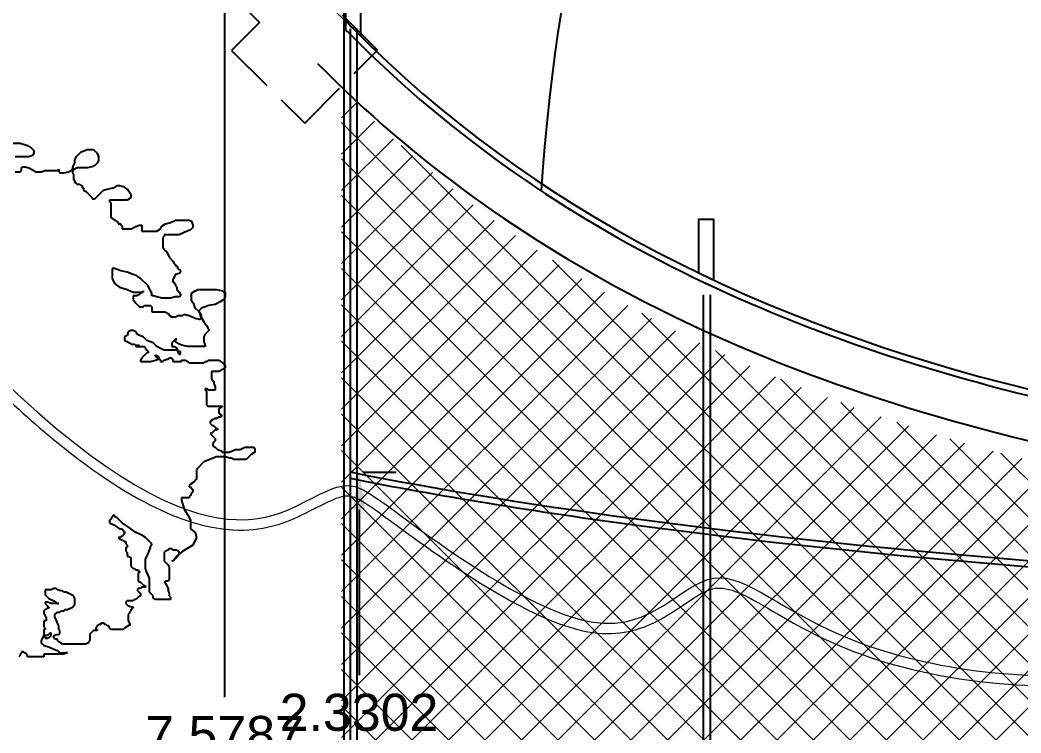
# Model space of a CAD drawing. Header units: metres. Extents: x 10 to 239, y 2 to 253.
# Drawn here: x 34.363 to 39.213, y 35.285 to 38.743 of the extents above; entities that cross this region are included whole.
import ezdxf

# ---------------------------------------------------------------- set-up
doc = ezdxf.new("R2010")
doc.units = ezdxf.units.M
doc.header["$MEASUREMENT"] = 0
doc.linetypes.add('ACAD_ISO02W100', pattern=[15, 12, -3])
doc.layers.get('Defpoints').update_dxf_attribs({"color": 9})
for name, color, linetype in [('-cotas', 252, 'Continuous'), ('1', 7, 'Continuous'), ('1CERCA', 252, 'Continuous'), ('1gris', 254, 'Continuous'), ('1gris oscuro', 253, 'Continuous'), ('1lianas', 9, 'Continuous'), ('cot200', 9, 'Continuous')]:
    doc.layers.add(name, color=color, linetype=linetype)
doc.layers.add('1potes y tierra', color=7, linetype='Continuous', true_color=0xd2c7a3)
doc.layers.add('bloques ARBOLES', color=7, linetype='Continuous', true_color=0xb8d897)
doc.layers.add('barrera', color=7, linetype='Continuous', lineweight=0, true_color=0x9dbb63)
doc.styles.get("Standard").update_dxf_attribs({"font": 'arial.ttf'})
doc.dimstyles.get("Standard").update_dxf_attribs({"dimtxt": 0.18, "dimasz": 0.18, "dimexe": 0.18, "dimexo": 0.0625, "dimgap": 0.09, "dimtad": 0, "dimtih": 1, "dimtoh": 1, "dimdec": 4, "dimzin": 0, "dimdsep": 46, "dimtxsty": 'Standard', "dimcen": 0.09, "dimadec": 0, "dimazin": 0, "dimtfac": 1, "dimtdec": 4, "dimtofl": 0, "dimtmove": 0, "dimatfit": 3, "dimfxl": 1, "dimtolj": 1, "dimtzin": 0, "dimarcsym": 0})

# ---------------------------------------------------------------- blocks, each defined once
blk = doc.blocks.new('*D81')
at = {"layer": '-cotas', "color": 0, "lineweight": -2, "transparency": 16777216}
for p, q in [((35.934, 42.8579), (35.9273, 20.3829)), ((88.7846, 42.8423), (88.778, 20.3672)), ((36.1074, 20.5628), (61.0308, 20.5555)), ((88.598, 20.5473), (63.6746, 20.5547))]:
    blk.add_line(p, q, dxfattribs=at)
at = {"layer": '-cotas', "color": 0, "transparency": 16777216}
for points in [[(36.1074, 20.5928), (36.1074, 20.5328), (35.9274, 20.5629)], [(88.598, 20.5773), (88.598, 20.5173), (88.778, 20.5472)]]:
    blk.add_solid(points, dxfattribs=at)
at = {"layer": 'Defpoints', "color": 0, "transparency": 16777216}
for p in [(35.934, 42.9204), (88.7846, 42.9048), (88.778, 20.5472)]:
    blk.add_point(p, dxfattribs=at)
at = {"layer": '-cotas', "color": 0, "transparency": 16777216, "insert": (62.3527, 20.5551), "char_height": 0.5, "attachment_point": 5}
blk.add_mtext('\\A1;52.8506', dxfattribs=at)
blk = doc.blocks.new('A$C0BFF049C')
for p, q in [((0.577, 0.9093), (0.596, 0.9093)), ((0.596, 0.9093), (0.6086, 0.9051)), ((0.6086, 0.9051), (0.6149, 0.9009)), ((0.6149, 0.9009), (0.6191, 0.8967)), ((0.6107, 0.8861), (0.5875, 0.8861)), ((0.617, 0.8882), (0.6107, 0.8861)), ((0.6191, 0.8925), (0.617, 0.8882)), ((0.6191, 0.8967), (0.6191, 0.8925)), ((0.6886, 0.8798), (0.6907, 0.8861)), ((0.6907, 0.8861), (0.6949, 0.8903)), ((0.6949, 0.8903), (0.6992, 0.8946)), ((0.6992, 0.8946), (0.7055, 0.8967)), ((0.7055, 0.8967), (0.7097, 0.8988)), ((0.7097, 0.8988), (0.7202, 0.8988)), ((0.7202, 0.8988), (0.7265, 0.8925)), ((0.7265, 0.8925), (0.7286, 0.8861)), ((0.7286, 0.8861), (0.7286, 0.8798)), ((0.5981, 0.8672), (0.6002, 0.8693)), ((0.5981, 0.863), (0.5981, 0.8672)), ((0.6002, 0.8693), (0.6044, 0.8693)), ((0.6044, 0.8693), (0.6107, 0.8672)), ((0.6107, 0.8672), (0.6191, 0.863)), ((0.6844, 0.8651), (0.6865, 0.8714)), ((0.6865, 0.8714), (0.6886, 0.8756)), ((0.6886, 0.8756), (0.6886, 0.8798)), ((0.6928, 0.8672), (0.6886, 0.8651)), ((0.7097, 0.8672), (0.6928, 0.8672)), ((0.7181, 0.8693), (0.7097, 0.8672)), ((0.7223, 0.8714), (0.7181, 0.8693)), ((0.7265, 0.8756), (0.7223, 0.8714)), ((0.7286, 0.8798), (0.7265, 0.8756)), ((0.5875, 0.8609), (0.596, 0.8609)), ((0.596, 0.8609), (0.5981, 0.863)), ((0.6191, 0.863), (0.6212, 0.8609)), ((0.6212, 0.8609), (0.6318, 0.8609)), ((0.6318, 0.8609), (0.6381, 0.863)), ((0.6381, 0.863), (0.6591, 0.863)), ((0.6591, 0.863), (0.6613, 0.8651)), ((0.6613, 0.8651), (0.6613, 0.8609)), ((0.6613, 0.8609), (0.6634, 0.8588)), ((0.6634, 0.8588), (0.6697, 0.8588)), ((0.6697, 0.8588), (0.6781, 0.8609)), ((0.6781, 0.8609), (0.6823, 0.863)), ((0.6823, 0.863), (0.6844, 0.8651)), ((0.6865, 0.863), (0.6844, 0.8609)), ((0.6844, 0.8609), (0.6844, 0.8588)), ((0.6844, 0.8588), (0.6865, 0.8567)), ((0.6865, 0.8651), (0.6865, 0.863)), ((0.6886, 0.8651), (0.6865, 0.8651)), ((0.6865, 0.8567), (0.6865, 0.8482)), ((0.6865, 0.8482), (0.6886, 0.844)), ((0.6886, 0.844), (0.6886, 0.8419)), ((0.6886, 0.8419), (0.6907, 0.8419)), ((0.6907, 0.8419), (0.6928, 0.8398)), ((0.6928, 0.8398), (0.6971, 0.8398)), ((0.6971, 0.8398), (0.6992, 0.8377)), ((0.6992, 0.8377), (0.7013, 0.8377)), ((0.7013, 0.8377), (0.7013, 0.8335)), ((0.7013, 0.8335), (0.7034, 0.8335)), ((0.7034, 0.8335), (0.7034, 0.8293)), ((0.7434, 0.8314), (0.7539, 0.8335)), ((0.7539, 0.8335), (0.7581, 0.8356)), ((0.7581, 0.8356), (0.7602, 0.8377)), ((0.7602, 0.8377), (0.7644, 0.8377)), ((0.7644, 0.8377), (0.7708, 0.8356)), ((0.7708, 0.8356), (0.7792, 0.8293)), ((0.7034, 0.8293), (0.7076, 0.8272)), ((0.7076, 0.8272), (0.7181, 0.8167)), ((0.7181, 0.8167), (0.7181, 0.8146)), ((0.7223, 0.8146), (0.7371, 0.8293)), ((0.7371, 0.8293), (0.7434, 0.8314)), ((0.7834, 0.8167), (0.7771, 0.8125)), ((0.7792, 0.8293), (0.7834, 0.823)), ((0.7834, 0.823), (0.7834, 0.8167)), ((0.7181, 0.8146), (0.7223, 0.8146)), ((0.7476, 0.8125), (0.7476, 0.8104)), ((0.7771, 0.8125), (0.7476, 0.8125)), ((0.7476, 0.8104), (0.7497, 0.8083)), ((0.7497, 0.8083), (0.7497, 0.783)), ((0.7497, 0.783), (0.7623, 0.7746)), ((0.7623, 0.7746), (0.7623, 0.7725)), ((0.7623, 0.7725), (0.7665, 0.7725)), ((0.7665, 0.7725), (0.7665, 0.7704)), ((0.7665, 0.7704), (0.7687, 0.7683)), ((0.7687, 0.7683), (0.7687, 0.7641)), ((0.7687, 0.7641), (0.7855, 0.7641)), ((0.7855, 0.7641), (0.7876, 0.7662)), ((0.7876, 0.7662), (0.7897, 0.7662)), ((0.7897, 0.7662), (0.7918, 0.7683)), ((0.7918, 0.7683), (0.7939, 0.7683)), ((0.7939, 0.7683), (0.7981, 0.7704)), ((0.7981, 0.7704), (0.8023, 0.7704)), ((0.8023, 0.7704), (0.8023, 0.7598)), ((0.8276, 0.7598), (0.8339, 0.7641)), ((0.8339, 0.7641), (0.836, 0.7683)), ((0.836, 0.7683), (0.8424, 0.7725)), ((0.8424, 0.7725), (0.8508, 0.7746)), ((0.8508, 0.7746), (0.8592, 0.7788)), ((0.8592, 0.7788), (0.8824, 0.7788)), ((0.8824, 0.7788), (0.8866, 0.7767)), ((0.8887, 0.7662), (0.8845, 0.762)), ((0.8866, 0.7767), (0.8887, 0.7704)), ((0.8887, 0.7704), (0.8887, 0.7662)), ((0.8023, 0.7598), (0.8276, 0.7598)), ((0.8403, 0.7514), (0.8381, 0.7493)), ((0.8381, 0.7493), (0.8381, 0.7325)), ((0.8403, 0.7535), (0.8403, 0.7514)), ((0.8655, 0.7535), (0.8403, 0.7535)), ((0.8739, 0.7577), (0.8655, 0.7535)), ((0.8845, 0.762), (0.8739, 0.7577)), ((0.8381, 0.7325), (0.8403, 0.7283)), ((0.8403, 0.7283), (0.8445, 0.7241)), ((0.8445, 0.7241), (0.8466, 0.7199)), ((0.8466, 0.7199), (0.8487, 0.7177)), ((0.8487, 0.7177), (0.8487, 0.7156)), ((0.8487, 0.7156), (0.855, 0.7093)), ((0.7518, 0.6967), (0.7518, 0.6799)), ((0.756, 0.6967), (0.7518, 0.6967)), ((0.7665, 0.6925), (0.756, 0.6967)), ((0.855, 0.7093), (0.8571, 0.7051)), ((0.8571, 0.7051), (0.8592, 0.703)), ((0.8592, 0.703), (0.8592, 0.7009)), ((0.8592, 0.7009), (0.8613, 0.7009)), ((0.8613, 0.7009), (0.8634, 0.6967)), ((0.8634, 0.6967), (0.8676, 0.6925)), ((0.7518, 0.6799), (0.756, 0.6714)), ((0.7771, 0.6904), (0.7665, 0.6925)), ((0.7876, 0.6862), (0.7771, 0.6904)), ((0.7939, 0.6841), (0.7876, 0.6862)), ((0.796, 0.682), (0.7939, 0.6841)), ((0.8002, 0.6799), (0.796, 0.682)), ((0.8129, 0.6672), (0.8002, 0.6799)), ((0.8592, 0.6862), (0.855, 0.6778)), ((0.8655, 0.6883), (0.8592, 0.6862)), ((0.8676, 0.6904), (0.8655, 0.6883)), ((0.8676, 0.6925), (0.8676, 0.6904)), ((0.756, 0.6714), (0.7644, 0.6651)), ((0.7644, 0.6651), (0.7771, 0.6609)), ((0.8171, 0.6588), (0.8129, 0.6672)), ((0.855, 0.6778), (0.855, 0.6735)), ((0.855, 0.6735), (0.8571, 0.6735)), ((0.8571, 0.6735), (0.8571, 0.6714)), ((0.8571, 0.6714), (0.8592, 0.6693)), ((0.8592, 0.6693), (0.8592, 0.6672)), ((0.8592, 0.6672), (0.8613, 0.6651)), ((0.8613, 0.6651), (0.8613, 0.6609)), ((0.7771, 0.6609), (0.7876, 0.6567)), ((0.7876, 0.6567), (0.8045, 0.6567)), ((0.7876, 0.6504), (0.7876, 0.6441)), ((0.7939, 0.6504), (0.7876, 0.6504)), ((0.7981, 0.6525), (0.7939, 0.6504)), ((0.8023, 0.6567), (0.7981, 0.6525)), ((0.8045, 0.6567), (0.8023, 0.6567)), ((0.8045, 0.6588), (0.8045, 0.6567)), ((0.8045, 0.6567), (0.8045, 0.6588)), ((0.8192, 0.6546), (0.8171, 0.6588)), ((0.8192, 0.6504), (0.8192, 0.6546)), ((0.8213, 0.6504), (0.8192, 0.6504)), ((0.8276, 0.6483), (0.8213, 0.6504)), ((0.836, 0.6462), (0.8276, 0.6483)), ((0.8508, 0.6462), (0.836, 0.6462)), ((0.8592, 0.6483), (0.8508, 0.6462)), ((0.8655, 0.6483), (0.8592, 0.6483)), ((0.8613, 0.6609), (0.8655, 0.6567)), ((0.8655, 0.6567), (0.8676, 0.6525)), ((0.8676, 0.6504), (0.8655, 0.6483)), ((0.8676, 0.6525), (0.8676, 0.6504)), ((0.8866, 0.6546), (0.8929, 0.6588)), ((0.8866, 0.642), (0.8866, 0.6546)), ((0.8929, 0.6588), (0.8971, 0.6609)), ((0.8971, 0.6609), (0.9287, 0.6609)), ((0.9287, 0.6609), (0.9392, 0.6588)), ((0.9392, 0.6588), (0.9413, 0.6567)), ((0.9413, 0.6567), (0.9434, 0.6567)), ((0.9434, 0.6483), (0.9413, 0.6441)), ((0.9434, 0.6567), (0.9434, 0.6483)), ((0.7876, 0.6441), (0.7918, 0.6378)), ((0.7918, 0.6378), (0.7981, 0.6315)), ((0.7981, 0.6315), (0.8045, 0.6315)), ((0.8045, 0.6315), (0.8066, 0.6336)), ((0.8066, 0.6336), (0.8171, 0.6336)), ((0.8171, 0.6336), (0.8192, 0.6315)), ((0.8192, 0.6315), (0.8192, 0.623)), ((0.8908, 0.6357), (0.8866, 0.642)), ((0.8929, 0.6293), (0.8908, 0.6357)), ((0.8992, 0.623), (0.8929, 0.6293)), ((0.9034, 0.6293), (0.8992, 0.6251)), ((0.9161, 0.6336), (0.9034, 0.6293)), ((0.9266, 0.6357), (0.9161, 0.6336)), ((0.935, 0.6399), (0.9266, 0.6357)), ((0.9413, 0.6441), (0.935, 0.6399)), ((0.8192, 0.623), (0.8424, 0.623)), ((0.8424, 0.623), (0.8445, 0.6209)), ((0.8445, 0.6209), (0.8466, 0.6209)), ((0.8466, 0.6209), (0.8487, 0.6167)), ((0.8487, 0.6167), (0.8508, 0.6167)), ((0.8508, 0.6167), (0.8508, 0.6146)), ((0.8508, 0.6146), (0.8592, 0.6146)), ((0.8592, 0.6146), (0.8634, 0.6167)), ((0.8634, 0.6167), (0.8718, 0.6167)), ((0.8718, 0.6167), (0.8739, 0.6188)), ((0.8739, 0.6188), (0.8761, 0.6188)), ((0.8761, 0.6188), (0.8824, 0.6167)), ((0.8824, 0.6167), (0.8929, 0.6125)), ((0.8929, 0.6125), (0.8992, 0.6104)), ((0.8992, 0.6251), (0.8992, 0.623)), ((0.8992, 0.623), (0.9013, 0.6167)), ((0.9034, 0.6167), (0.8992, 0.623)), ((0.9013, 0.6167), (0.9076, 0.6062)), ((0.9013, 0.6104), (0.9034, 0.6125)), ((0.9034, 0.6125), (0.9034, 0.6167)), ((0.8992, 0.6104), (0.9013, 0.6104)), ((0.9076, 0.6062), (0.9119, 0.5999)), ((0.9119, 0.5999), (0.914, 0.5957)), ((0.914, 0.5957), (0.9161, 0.5936)), ((0.7771, 0.583), (0.7729, 0.5809)), ((0.7729, 0.5809), (0.7729, 0.5746)), ((0.7792, 0.5894), (0.7771, 0.583)), ((0.7834, 0.5915), (0.7792, 0.5894)), ((0.7876, 0.5915), (0.7834, 0.5915)), ((0.7918, 0.5894), (0.7876, 0.5915)), ((0.7939, 0.5872), (0.7918, 0.5894)), ((0.7939, 0.5851), (0.7939, 0.5872)), ((0.7981, 0.583), (0.7939, 0.5851)), ((0.8045, 0.5809), (0.7981, 0.583)), ((0.8108, 0.5746), (0.8045, 0.5809)), ((0.9097, 0.5851), (0.9076, 0.5809)), ((0.9076, 0.5809), (0.9076, 0.5725)), ((0.9161, 0.5915), (0.9097, 0.5851)), ((0.9161, 0.5936), (0.9161, 0.5915)), ((0.7729, 0.5746), (0.7771, 0.5725)), ((0.7771, 0.5725), (0.7855, 0.5683)), ((0.7855, 0.5683), (0.7897, 0.5683)), ((0.7897, 0.5683), (0.7918, 0.5662)), ((0.7918, 0.5662), (0.7918, 0.5641)), ((0.7981, 0.5662), (0.7918, 0.5662)), ((0.7918, 0.5662), (0.7981, 0.5662)), ((0.7918, 0.5641), (0.8066, 0.5641)), ((0.8066, 0.5641), (0.8087, 0.562)), ((0.8087, 0.562), (0.8087, 0.5599)), ((0.8213, 0.5704), (0.8108, 0.5746)), ((0.8276, 0.5641), (0.8213, 0.5704)), ((0.836, 0.5599), (0.8276, 0.5641)), ((0.8571, 0.5746), (0.8529, 0.5704)), ((0.8529, 0.5704), (0.8529, 0.5641)), ((0.8529, 0.5641), (0.8571, 0.5641)), ((0.8592, 0.5767), (0.8571, 0.5746)), ((0.8571, 0.5746), (0.8592, 0.5746)), ((0.8592, 0.5725), (0.8571, 0.5746)), ((0.8571, 0.5641), (0.8613, 0.562)), ((0.8613, 0.5767), (0.8592, 0.5767)), ((0.8592, 0.5746), (0.8613, 0.5767)), ((0.8613, 0.5704), (0.8592, 0.5725)), ((0.8655, 0.5683), (0.8613, 0.5704)), ((0.8613, 0.562), (0.8613, 0.5599)), ((0.8718, 0.5662), (0.8655, 0.5683)), ((0.8803, 0.5641), (0.8718, 0.5662)), ((0.9097, 0.5641), (0.8803, 0.5641)), ((0.9076, 0.5725), (0.9097, 0.5662)), ((0.9097, 0.5662), (0.9097, 0.5641)), ((0.8023, 0.5452), (0.8002, 0.5409)), ((0.8108, 0.5536), (0.8023, 0.5452)), ((0.8087, 0.5599), (0.8129, 0.5557)), ((0.8129, 0.5536), (0.8108, 0.5536)), ((0.8129, 0.5557), (0.8129, 0.5536)), ((0.8255, 0.5494), (0.8276, 0.5494)), ((0.8255, 0.5473), (0.8255, 0.5494)), ((0.8276, 0.5473), (0.8255, 0.5473)), ((0.8276, 0.5494), (0.8297, 0.5473)), ((0.8276, 0.5452), (0.8276, 0.5473)), ((0.8297, 0.5452), (0.8276, 0.5452)), ((0.8297, 0.5473), (0.8318, 0.543)), ((0.8297, 0.543), (0.8297, 0.5452)), ((0.8403, 0.5578), (0.836, 0.5599)), ((0.8592, 0.5578), (0.8403, 0.5578)), ((0.8466, 0.543), (0.8487, 0.5452)), ((0.8487, 0.5452), (0.8529, 0.5452)), ((0.8529, 0.5452), (0.8529, 0.543)), ((0.8655, 0.5557), (0.8592, 0.5578)), ((0.8613, 0.5599), (0.8634, 0.5578)), ((0.8634, 0.5578), (0.8634, 0.5536)), ((0.8634, 0.5536), (0.8655, 0.5515)), ((0.8676, 0.5557), (0.8655, 0.5557)), ((0.8655, 0.5515), (0.8676, 0.5515)), ((0.8676, 0.5515), (0.8676, 0.5557)), ((0.8002, 0.5409), (0.8002, 0.5388)), ((0.8002, 0.5388), (0.8171, 0.5388)), ((0.8171, 0.5388), (0.8255, 0.5409)), ((0.8255, 0.5409), (0.8297, 0.543)), ((0.8318, 0.543), (0.8297, 0.543)), ((0.8297, 0.543), (0.8318, 0.543)), ((0.8318, 0.543), (0.8339, 0.5409)), ((0.8339, 0.5409), (0.8339, 0.5388)), ((0.8339, 0.5388), (0.8381, 0.5388)), ((0.8381, 0.5388), (0.8403, 0.5409)), ((0.8403, 0.5409), (0.8445, 0.543)), ((0.8445, 0.543), (0.8466, 0.543)), ((0.8529, 0.543), (0.855, 0.543)), ((0.855, 0.543), (0.855, 0.5388)), ((0.855, 0.5388), (0.8697, 0.5388)), ((0.8697, 0.5409), (0.8761, 0.5409)), ((0.8697, 0.5388), (0.8697, 0.5409)), ((0.8761, 0.5409), (0.8803, 0.5388)), ((0.8803, 0.5388), (0.8824, 0.5367)), ((0.8824, 0.5367), (0.9076, 0.5367)), ((0.9076, 0.5367), (0.9097, 0.5388)), ((0.9097, 0.5388), (0.9119, 0.5388)), ((0.9119, 0.5388), (0.9161, 0.5409)), ((0.9161, 0.5409), (0.9329, 0.5409)), ((0.9329, 0.5409), (0.9392, 0.5367)), ((0.9413, 0.5262), (0.9329, 0.522)), ((0.9392, 0.5367), (0.9434, 0.5325)), ((0.9434, 0.5283), (0.9413, 0.5262)), ((0.9434, 0.5325), (0.9434, 0.5283)), ((0.9203, 0.522), (0.9203, 0.5094)), ((0.9329, 0.522), (0.9203, 0.522)), ((0.9203, 0.5094), (0.9224, 0.5052)), ((0.9097, 0.4925), (0.9097, 0.4904)), ((0.9119, 0.4925), (0.9097, 0.4925)), ((0.9161, 0.4904), (0.9119, 0.4925)), ((0.9224, 0.5052), (0.9245, 0.5052)), ((0.9245, 0.5052), (0.9245, 0.501)), ((0.9245, 0.501), (0.9266, 0.4967)), ((0.9266, 0.4967), (0.9266, 0.4904)), ((0.9097, 0.4904), (0.9119, 0.4883)), ((0.9119, 0.4883), (0.9119, 0.4652)), ((0.9266, 0.4904), (0.9161, 0.4904)), ((0.9119, 0.4652), (0.914, 0.4631)), ((0.914, 0.4631), (0.9392, 0.4631)), ((0.9329, 0.4589), (0.9329, 0.4504)), ((0.935, 0.4589), (0.9329, 0.4589)), ((0.9392, 0.4631), (0.935, 0.4589)), ((0.9266, 0.442), (0.9224, 0.4399)), ((0.9287, 0.442), (0.9266, 0.442)), ((0.9329, 0.4441), (0.9287, 0.442)), ((0.9329, 0.4504), (0.935, 0.4504)), ((0.935, 0.4441), (0.9329, 0.4441)), ((0.935, 0.4504), (0.935, 0.4483)), ((0.935, 0.4483), (0.9371, 0.4483)), ((0.9371, 0.4462), (0.935, 0.4441)), ((0.9371, 0.4483), (0.9371, 0.4462)), ((0.9182, 0.4378), (0.9182, 0.4336)), ((0.9203, 0.4378), (0.9182, 0.4378)), ((0.9182, 0.4336), (0.9203, 0.4315)), ((0.9203, 0.4399), (0.9203, 0.4378)), ((0.9224, 0.4399), (0.9203, 0.4399)), ((0.9203, 0.4315), (0.9245, 0.4294)), ((0.9245, 0.4294), (0.9287, 0.4252)), ((0.9287, 0.4252), (0.9308, 0.4252)), ((0.9308, 0.4252), (0.9308, 0.4231)), ((0.9182, 0.4168), (0.9266, 0.4083)), ((0.9203, 0.4168), (0.9182, 0.4168)), ((0.9266, 0.4231), (0.9203, 0.4168)), ((0.9308, 0.4231), (0.9266, 0.4231)), ((0.9266, 0.4083), (0.9266, 0.4041)), ((0.9266, 0.4041), (0.9224, 0.3999)), ((0.9224, 0.3999), (0.9224, 0.3957)), ((0.9224, 0.3957), (0.9266, 0.3936)), ((0.9266, 0.3936), (0.9308, 0.3894)), ((0.9687, 0.3894), (0.9771, 0.3936)), ((0.9771, 0.3936), (0.9919, 0.3936)), ((0.9919, 0.3936), (0.994, 0.3894)), ((0.9287, 0.3768), (0.9076, 0.3683)), ((0.9434, 0.3768), (0.9287, 0.3768)), ((0.9308, 0.3894), (0.9371, 0.3873)), ((0.9371, 0.3873), (0.9392, 0.3852)), ((0.9392, 0.3852), (0.9498, 0.3852)), ((0.9519, 0.3747), (0.9434, 0.3768)), ((0.9498, 0.3852), (0.9561, 0.3873)), ((0.954, 0.3747), (0.9519, 0.3747)), ((0.9582, 0.3726), (0.954, 0.3747)), ((0.9561, 0.3873), (0.9603, 0.3894)), ((0.9603, 0.3894), (0.9687, 0.3894)), ((0.9877, 0.381), (0.9792, 0.3726)), ((0.994, 0.3852), (0.9877, 0.381)), ((0.994, 0.3894), (0.994, 0.3852)), ((0.9076, 0.3683), (0.895, 0.3557)), ((0.9792, 0.3726), (0.9582, 0.3726)), ((0.895, 0.3557), (0.895, 0.3389)), ((0.8845, 0.3305), (0.8824, 0.3284)), ((0.8824, 0.3284), (0.8824, 0.3262)), ((0.8824, 0.3262), (0.8845, 0.3262)), ((0.8908, 0.3347), (0.8845, 0.3305)), ((0.8845, 0.3262), (0.8866, 0.3241)), ((0.8866, 0.3241), (0.8866, 0.322)), ((0.895, 0.3389), (0.8908, 0.3347)), ((0.8697, 0.3073), (0.8697, 0.3031)), ((0.8824, 0.3073), (0.8697, 0.3073)), ((0.8845, 0.3115), (0.8824, 0.3094)), ((0.8824, 0.3094), (0.8824, 0.3073)), ((0.8866, 0.3157), (0.8845, 0.3115)), ((0.8866, 0.322), (0.8887, 0.322)), ((0.8887, 0.3178), (0.8866, 0.3157)), ((0.8887, 0.322), (0.8887, 0.3178)), ((0.8697, 0.3031), (0.8739, 0.2884)), ((0.7518, 0.2757), (0.7497, 0.2715)), ((0.7539, 0.2757), (0.7518, 0.2757)), ((0.7539, 0.2778), (0.7539, 0.2757)), ((0.756, 0.2778), (0.7539, 0.2778)), ((0.756, 0.2757), (0.756, 0.2778)), ((0.7602, 0.2736), (0.756, 0.2757)), ((0.7687, 0.2652), (0.7602, 0.2736)), ((0.8739, 0.2884), (0.8803, 0.2778)), ((0.8803, 0.2778), (0.8845, 0.2694)), ((0.7497, 0.2715), (0.7476, 0.2694)), ((0.7476, 0.2694), (0.7476, 0.2652)), ((0.7476, 0.2652), (0.756, 0.261)), ((0.756, 0.261), (0.7623, 0.2568)), ((0.7623, 0.2568), (0.7644, 0.2547)), ((0.7644, 0.2547), (0.7687, 0.2547)), ((0.7813, 0.2568), (0.7687, 0.2652)), ((0.7687, 0.2547), (0.7708, 0.2526)), ((0.7918, 0.2484), (0.7813, 0.2568)), ((0.8845, 0.2694), (0.8845, 0.2547)), ((0.8845, 0.2547), (0.8929, 0.2484)), ((0.7623, 0.24), (0.7644, 0.2378)), ((0.7665, 0.24), (0.7623, 0.24)), ((0.7644, 0.2378), (0.7687, 0.2357)), ((0.7665, 0.2421), (0.7665, 0.24)), ((0.7687, 0.2421), (0.7665, 0.2421)), ((0.7729, 0.2463), (0.7687, 0.2421)), ((0.7708, 0.2526), (0.7708, 0.2505)), ((0.7708, 0.2505), (0.7729, 0.2505)), ((0.7729, 0.2505), (0.7729, 0.2463)), ((0.8023, 0.2442), (0.7918, 0.2484)), ((0.8087, 0.24), (0.8023, 0.2442)), ((0.8192, 0.2294), (0.8087, 0.24)), ((0.895, 0.24), (0.8887, 0.2273)), ((0.8929, 0.2484), (0.895, 0.24)), ((0.7687, 0.2357), (0.7708, 0.2357)), ((0.7708, 0.2357), (0.7729, 0.2336)), ((0.7729, 0.2336), (0.775, 0.2336)), ((0.775, 0.2336), (0.775, 0.2294)), ((0.775, 0.2294), (0.7771, 0.2273)), ((0.775, 0.2231), (0.775, 0.2168)), ((0.7771, 0.2231), (0.775, 0.2231)), ((0.7771, 0.2273), (0.7771, 0.2231)), ((0.815, 0.2189), (0.8171, 0.2231)), ((0.8171, 0.2252), (0.8192, 0.2273)), ((0.8171, 0.2231), (0.8171, 0.2252)), ((0.8192, 0.2273), (0.8192, 0.2294)), ((0.8487, 0.221), (0.8466, 0.2189)), ((0.8529, 0.221), (0.8487, 0.221)), ((0.855, 0.2189), (0.8529, 0.221)), ((0.8887, 0.2273), (0.8718, 0.2168)), ((0.775, 0.2168), (0.7771, 0.2147)), ((0.7771, 0.2147), (0.7771, 0.2084)), ((0.7771, 0.2084), (0.7792, 0.2084)), ((0.7792, 0.2084), (0.7834, 0.2063)), ((0.7834, 0.2063), (0.7834, 0.1915)), ((0.8087, 0.2042), (0.8129, 0.2126)), ((0.8087, 0.1873), (0.8087, 0.2042)), ((0.8129, 0.2126), (0.815, 0.2189)), ((0.8424, 0.2168), (0.8403, 0.2147)), ((0.8403, 0.2147), (0.8403, 0.2)), ((0.8466, 0.2189), (0.8424, 0.2168)), ((0.8613, 0.2189), (0.855, 0.2189)), ((0.8571, 0.2021), (0.8634, 0.2084)), ((0.8613, 0.2084), (0.8571, 0.2021)), ((0.8634, 0.2168), (0.8613, 0.2189)), ((0.8718, 0.2168), (0.8613, 0.2084)), ((0.8655, 0.2168), (0.8634, 0.2168)), ((0.8634, 0.2084), (0.8655, 0.2126)), ((0.8655, 0.2126), (0.8655, 0.2168)), ((0.7834, 0.1915), (0.7876, 0.1873)), ((0.7876, 0.1873), (0.7897, 0.1873)), ((0.7897, 0.1873), (0.7918, 0.1852)), ((0.8108, 0.181), (0.8087, 0.1873)), ((0.8403, 0.2), (0.8466, 0.1936)), ((0.8466, 0.1936), (0.8487, 0.1894)), ((0.8487, 0.1894), (0.8487, 0.1684)), ((0.8529, 0.2), (0.8571, 0.2021)), ((0.855, 0.2), (0.8529, 0.2)), ((0.8571, 0.2021), (0.855, 0.2)), ((0.7918, 0.1852), (0.796, 0.1852)), ((0.796, 0.1852), (0.796, 0.1831)), ((0.796, 0.1831), (0.7981, 0.1831)), ((0.796, 0.181), (0.796, 0.1663)), ((0.7981, 0.181), (0.796, 0.181)), ((0.7981, 0.1831), (0.7981, 0.181)), ((0.8129, 0.1768), (0.8108, 0.181)), ((0.815, 0.1705), (0.8129, 0.1768)), ((0.815, 0.1473), (0.815, 0.1705)), ((0.6528, 0.1537), (0.6486, 0.1515)), ((0.657, 0.1537), (0.6528, 0.1537)), ((0.6591, 0.1515), (0.657, 0.1537)), ((0.796, 0.1537), (0.7939, 0.1515)), ((0.796, 0.1663), (0.8002, 0.1642)), ((0.8002, 0.1537), (0.796, 0.1537)), ((0.8002, 0.1642), (0.8045, 0.16)), ((0.8023, 0.1558), (0.8002, 0.1537)), ((0.8087, 0.1558), (0.8023, 0.1558)), ((0.8045, 0.16), (0.8087, 0.1579)), ((0.8087, 0.1579), (0.8087, 0.1558)), ((0.8424, 0.1663), (0.8403, 0.1642)), ((0.8403, 0.1642), (0.8424, 0.1621)), ((0.8466, 0.1663), (0.8424, 0.1663)), ((0.8424, 0.1621), (0.8466, 0.1537)), ((0.8487, 0.1684), (0.8466, 0.1663)), ((0.8466, 0.1537), (0.8466, 0.1494)), ((0.6381, 0.1515), (0.6381, 0.1431)), ((0.6486, 0.1515), (0.6381, 0.1515)), ((0.6381, 0.1431), (0.6444, 0.1368)), ((0.6444, 0.1368), (0.6528, 0.1326)), ((0.6655, 0.1494), (0.6591, 0.1515)), ((0.6676, 0.1494), (0.6655, 0.1494)), ((0.6697, 0.1473), (0.6676, 0.1494)), ((0.6739, 0.1473), (0.6697, 0.1473)), ((0.6865, 0.141), (0.6739, 0.1473)), ((0.6886, 0.1368), (0.6865, 0.141)), ((0.6886, 0.1263), (0.6886, 0.1368)), ((0.796, 0.1389), (0.7918, 0.1347)), ((0.7939, 0.1515), (0.8002, 0.1452)), ((0.8002, 0.141), (0.796, 0.1389)), ((0.8002, 0.1452), (0.8002, 0.141)), ((0.8213, 0.141), (0.815, 0.1473)), ((0.8213, 0.1368), (0.8213, 0.141)), ((0.8234, 0.1368), (0.8213, 0.1368)), ((0.8255, 0.1347), (0.8234, 0.1368)), ((0.8466, 0.1494), (0.8487, 0.1452)), ((0.8487, 0.1452), (0.8487, 0.141)), ((0.8487, 0.141), (0.8508, 0.1389)), ((0.8508, 0.1389), (0.8508, 0.1347)), ((0.6381, 0.1305), (0.6381, 0.1284)), ((0.6423, 0.1305), (0.6381, 0.1305)), ((0.6381, 0.1284), (0.6423, 0.1242)), ((0.6423, 0.12), (0.6402, 0.1179)), ((0.6486, 0.1284), (0.6423, 0.1305)), ((0.6423, 0.1242), (0.6423, 0.1221)), ((0.6423, 0.1221), (0.6444, 0.1221)), ((0.6444, 0.12), (0.6423, 0.12)), ((0.6444, 0.1221), (0.6444, 0.12)), ((0.6613, 0.1284), (0.6486, 0.1284)), ((0.6528, 0.1326), (0.6591, 0.1284)), ((0.6591, 0.1284), (0.6613, 0.1284)), ((0.676, 0.1179), (0.6844, 0.1221)), ((0.6844, 0.1221), (0.6886, 0.1263)), ((0.7771, 0.1326), (0.775, 0.1305)), ((0.775, 0.1305), (0.775, 0.1284)), ((0.775, 0.1284), (0.7792, 0.1242)), ((0.7876, 0.1326), (0.7771, 0.1326)), ((0.7792, 0.1242), (0.7876, 0.1221)), ((0.7855, 0.1221), (0.7855, 0.1179)), ((0.7876, 0.1221), (0.7855, 0.1221)), ((0.7897, 0.1347), (0.7876, 0.1326)), ((0.7876, 0.12), (0.7876, 0.1221)), ((0.7876, 0.1221), (0.7876, 0.12)), ((0.7918, 0.1347), (0.7897, 0.1347)), ((0.8508, 0.1347), (0.8255, 0.1347)), ((0.6381, 0.1179), (0.636, 0.1158)), ((0.636, 0.1158), (0.636, 0.1116)), ((0.636, 0.1116), (0.6381, 0.1073)), ((0.6402, 0.1179), (0.6381, 0.1179)), ((0.6381, 0.1073), (0.6402, 0.1052)), ((0.6402, 0.1052), (0.6402, 0.0989)), ((0.6549, 0.1095), (0.6591, 0.1137)), ((0.6549, 0.1052), (0.6549, 0.1095)), ((0.657, 0.101), (0.6549, 0.1052)), ((0.6591, 0.1137), (0.6634, 0.1137)), ((0.6634, 0.1137), (0.6655, 0.1158)), ((0.6655, 0.1158), (0.6697, 0.1158)), ((0.6697, 0.1158), (0.6718, 0.1179)), ((0.6718, 0.1179), (0.676, 0.1179)), ((0.7813, 0.1116), (0.7792, 0.1095)), ((0.7792, 0.1095), (0.7792, 0.0989)), ((0.7834, 0.1158), (0.7813, 0.1137)), ((0.7813, 0.1137), (0.7813, 0.1116)), ((0.7834, 0.1179), (0.7834, 0.1158)), ((0.7855, 0.1179), (0.7834, 0.1179)), ((0.636, 0.0989), (0.636, 0.0884)), ((0.6402, 0.0989), (0.636, 0.0989)), ((0.636, 0.0884), (0.6381, 0.0863)), ((0.6381, 0.0863), (0.6381, 0.0842)), ((0.6591, 0.0947), (0.657, 0.101)), ((0.6613, 0.0905), (0.6591, 0.0947)), ((0.6613, 0.0842), (0.6613, 0.0905)), ((0.7265, 0.0905), (0.7244, 0.0863)), ((0.7244, 0.0863), (0.7244, 0.0842)), ((0.7307, 0.0926), (0.7265, 0.0905)), ((0.7329, 0.0926), (0.7307, 0.0926)), ((0.7329, 0.0947), (0.7329, 0.0926)), ((0.7392, 0.0947), (0.7329, 0.0947)), ((0.7392, 0.0926), (0.7392, 0.0947)), ((0.7413, 0.0926), (0.7392, 0.0926)), ((0.7434, 0.0905), (0.7413, 0.0926)), ((0.7455, 0.0905), (0.7434, 0.0905)), ((0.7476, 0.0884), (0.7455, 0.0905)), ((0.7476, 0.0863), (0.7476, 0.0884)), ((0.7497, 0.0842), (0.7476, 0.0863)), ((0.7729, 0.0863), (0.7708, 0.0842)), ((0.7792, 0.0905), (0.7729, 0.0863)), ((0.7792, 0.0989), (0.7813, 0.0947)), ((0.7834, 0.0926), (0.7792, 0.0905)), ((0.7813, 0.0947), (0.7813, 0.0926)), ((0.7813, 0.0926), (0.7834, 0.0926)), ((0.636, 0.0737), (0.6318, 0.0652)), ((0.636, 0.0842), (0.636, 0.0716)), ((0.6381, 0.0842), (0.636, 0.0842)), ((0.6423, 0.0737), (0.636, 0.0737)), ((0.636, 0.0716), (0.6381, 0.0716)), ((0.6381, 0.0716), (0.6381, 0.0695)), ((0.6381, 0.0695), (0.6423, 0.0695)), ((0.6465, 0.0779), (0.6423, 0.0737)), ((0.6423, 0.0695), (0.6465, 0.0716)), ((0.6486, 0.0779), (0.6465, 0.0779)), ((0.6465, 0.0716), (0.6486, 0.0737)), ((0.6486, 0.0737), (0.6486, 0.0779)), ((0.6528, 0.0737), (0.6549, 0.0737)), ((0.6528, 0.0695), (0.6528, 0.0737)), ((0.6549, 0.0695), (0.6528, 0.0695)), ((0.6549, 0.0737), (0.657, 0.0758)), ((0.6549, 0.0674), (0.6549, 0.0695)), ((0.657, 0.0758), (0.6613, 0.0758)), ((0.6634, 0.0821), (0.6613, 0.0842)), ((0.6613, 0.0758), (0.6634, 0.0779)), ((0.6634, 0.0779), (0.6634, 0.0821)), ((0.716, 0.0779), (0.7139, 0.0758)), ((0.7139, 0.0758), (0.7139, 0.0652)), ((0.7181, 0.08), (0.716, 0.0779)), ((0.7202, 0.0821), (0.7181, 0.08)), ((0.7265, 0.0821), (0.7202, 0.0821)), ((0.7244, 0.0842), (0.7265, 0.0842)), ((0.7265, 0.0842), (0.7265, 0.0821)), ((0.7708, 0.0842), (0.7497, 0.0842)), ((0.6318, 0.0652), (0.6318, 0.061)), ((0.6318, 0.061), (0.636, 0.0568)), ((0.636, 0.0568), (0.6444, 0.0547)), ((0.6444, 0.0547), (0.6528, 0.0505)), ((0.6591, 0.0674), (0.6549, 0.0674)), ((0.6591, 0.0652), (0.6591, 0.0674)), ((0.6613, 0.0631), (0.6591, 0.0652)), ((0.6655, 0.061), (0.6613, 0.0631)), ((0.6676, 0.0589), (0.6655, 0.061)), ((0.7076, 0.0589), (0.6676, 0.0589)), ((0.7097, 0.061), (0.7076, 0.0589)), ((0.7118, 0.061), (0.7097, 0.061)), ((0.7139, 0.0652), (0.7118, 0.0631)), ((0.7118, 0.0631), (0.7118, 0.061)), ((0.596, 0.04), (0.5939, 0.0379)), ((0.5981, 0.0442), (0.596, 0.0421)), ((0.596, 0.0421), (0.596, 0.04)), ((0.5981, 0.0463), (0.5981, 0.0442)), ((0.6023, 0.0463), (0.5981, 0.0463)), ((0.6023, 0.0442), (0.6023, 0.0463)), ((0.6044, 0.0442), (0.6023, 0.0442)), ((0.6086, 0.04), (0.6044, 0.0442)), ((0.6086, 0.0379), (0.6086, 0.04)), ((0.636, 0.0379), (0.6086, 0.0379)), ((0.636, 0.0421), (0.636, 0.0379)), ((0.6697, 0.0421), (0.636, 0.0421)), ((0.6528, 0.0505), (0.6591, 0.0484)), ((0.6591, 0.0484), (0.6613, 0.0463)), ((0.6613, 0.0463), (0.6613, 0.0442)), ((0.6613, 0.0442), (0.676, 0.0442)), ((0.6739, 0.0442), (0.6697, 0.0421)), ((0.676, 0.0442), (0.6739, 0.0442))]:
    blk.add_line(p, q)
blk = doc.blocks.new('*D97')
at = {"layer": '1CERCA', "color": 0, "lineweight": -2, "ltscale": 0.002, "transparency": 16777216}
for p, q in [((36.0266, 36.5497), (36.1858, 36.5497)), ((36.0058, 36.3697), (36.0058, 35.5666)), ((36.0058, 34.3995), (36.0058, 35.2026)), ((36.0266, 34.2195), (36.1858, 34.2195))]:
    blk.add_line(p, q, dxfattribs=at)
at = {"layer": '1CERCA', "color": 0, "ltscale": 0.002, "transparency": 16777216}
for points in [[(35.9758, 36.3697), (36.0358, 36.3697), (36.0058, 36.5497)], [(35.9758, 34.3995), (36.0358, 34.3995), (36.0058, 34.2195)]]:
    blk.add_solid(points, dxfattribs=at)
at = {"layer": 'Defpoints', "color": 0, "ltscale": 0.002, "transparency": 16777216}
for p in [(35.9641, 36.5497), (35.9641, 34.2195), (36.0058, 34.2195)]:
    blk.add_point(p, dxfattribs=at)
at = {"layer": '1CERCA', "color": 0, "lineweight": 0, "ltscale": 0.002, "transparency": 16777216, "insert": (36.0058, 35.3846), "char_height": 0.18, "attachment_point": 5}
blk.add_mtext('\\A1;2.3302', dxfattribs=at)
blk = doc.blocks.new('*D98')
at = {"layer": '1CERCA', "color": 0, "lineweight": -2, "ltscale": 0.002, "transparency": 16777216}
for p, q in [((35.8797, 39.0663), (35.1743, 39.0663)), ((35.3543, 38.8863), (35.3543, 35.4588)), ((35.3543, 31.6676), (35.3543, 35.095)), ((35.8797, 31.4876), (35.1743, 31.4876))]:
    blk.add_line(p, q, dxfattribs=at)
at = {"layer": '1CERCA', "color": 0, "ltscale": 0.002, "transparency": 16777216}
for points in [[(35.3243, 38.8863), (35.3843, 38.8863), (35.3543, 39.0663)], [(35.3243, 31.6676), (35.3843, 31.6676), (35.3543, 31.4876)]]:
    blk.add_solid(points, dxfattribs=at)
at = {"layer": 'Defpoints', "color": 0, "ltscale": 0.002, "transparency": 16777216}
for p in [(35.9422, 39.0663), (35.3543, 31.4876), (35.9422, 31.4876)]:
    blk.add_point(p, dxfattribs=at)
at = {"layer": '1CERCA', "color": 0, "lineweight": 0, "ltscale": 0.002, "transparency": 16777216, "insert": (35.3543, 35.2769), "char_height": 0.18, "attachment_point": 5}
blk.add_mtext('\\A1;7.5787', dxfattribs=at)

msp = doc.modelspace()

# ---------------------------------------------------------------- hatches: boundary and pattern name
at = {"layer": '1', "lineweight": 0, "ltscale": 0.002, "transparency": 33554485}
h = msp.add_hatch(dxfattribs=at)
h.set_pattern_fill('ANSI37', color=9)
h.set_pattern_definition([(45, (-44370.92658, -8849.01416), (-0.08838834765, 0.08838834765), []), (135, (-44370.92658, -8849.01416), (-0.08838834765, -0.08838834765), [])])
edge = h.paths.add_edge_path()
edge.add_spline(control_points=[(89.0927, 38.48003), (88.70145, 38.06962), (88.26334, 37.72691), (86.67906, 36.78982), (85.35959, 36.45104), (83.12527, 36.21337), (82.33726, 36.1793), (81.50984, 36.1747)], knot_values=[2, 2, 2, 2, 2.2180684, 2.2180684, 2.7210926, 2.7210926, 2.9726047, 2.9726047, 2.9726047, 2.9726047], degree=3, periodic=0)
edge.add_spline(control_points=[(81.5085, 36.17469), (81.38291, 36.17469), (81.25733, 36.17469), (68.69918, 36.17469), (56.26661, 36.17469), (43.83404, 36.17469)], knot_values=[1, 1, 1, 1, 1.01, 1.01, 2, 2, 2, 2], degree=3, periodic=0)
edge.add_spline(control_points=[(43.83532, 36.1747), (43.32151, 36.17196), (42.8222, 36.17935), (40.48682, 36.2809), (38.85755, 36.5594), (36.92335, 37.5513), (36.39, 37.93245), (35.92149, 38.40768)], knot_values=[0, 0, 0, 0, 0.1538541, 0.1538541, 0.7425143, 0.7425143, 1, 1, 1, 1], degree=3, periodic=0)
edge.add_line((35.92149, 38.40768), (35.92149, 31.89766))
edge.add_spline(control_points=[(35.92149, 31.89766), (36.36656, 32.34911), (36.87015, 32.7157), (38.5643, 33.61584), (39.91444, 33.91661), (42.19237, 34.11252), (42.99441, 34.13511), (43.83532, 34.13064)], knot_values=[2.0129411, 2.0129411, 2.0129411, 2.0129411, 2.2575443, 2.2575443, 2.7611422, 2.7611422, 3.0129411, 3.0129411, 3.0129411, 3.0129411], degree=3, periodic=0)
edge.add_spline(control_points=[(43.83403, 34.13064), (43.95937, 34.13064), (44.08471, 34.13064), (56.61849, 34.13075), (69.02694, 34.13086), (81.43538, 34.13097)], knot_values=[1.0129411, 1.0129411, 1.0129411, 1.0129411, 1.0229411, 1.0229411, 2.0129411, 2.0129411, 2.0129411, 2.0129411], degree=3, periodic=0)
edge.add_spline(control_points=[(81.43399, 34.13096), (81.96049, 34.13401), (82.47824, 34.12406), (84.7081, 33.99989), (86.29745, 33.69393), (88.10322, 32.68906), (88.5508, 32.36165), (88.95274, 31.96728)], knot_values=[0.0256425, 0.0256425, 0.0256425, 0.0256425, 0.2001847, 0.2001847, 0.7949759, 0.7949759, 1.0129411, 1.0129411, 1.0129411, 1.0129411], degree=3, periodic=0)
edge.add_line((88.95274, 31.96728), (89.0927, 38.48003))

# ---------------------------------------------------------------- linework, layer by layer
at = {"layer": '1', "ltscale": 0.02}
msp.add_line((35.94224, 38.69447), (35.94224, 38.73746), dxfattribs=at)
for points, knots in [([(35.94224, 38.73746), (35.95387, 38.72546), (35.96554, 38.71353), (35.97724, 38.70165), (37.72313, 36.93073), (40.39851, 36.52302), (43.71767, 36.54068)], [-0.0067063, -0.0067063, -0.0067063, -0.0067063, 0, 0, 0, 1, 1, 1, 1]), ([(35.94224, 38.69447), (35.94678, 38.68983), (35.95133, 38.68521), (35.95588, 38.68059), (36.40134, 38.22874), (36.90708, 37.86516), (38.5894, 36.99366), (39.93069, 36.7048), (42.16956, 36.52647), (42.92548, 36.50647), (43.71782, 36.51068)], [-0.0025935, -0.0025935, -0.0025935, -0.0025935, 0, 0, 0, 0.2538216, 0.2538216, 0.7614647, 0.7614647, 1, 1, 1, 1])]:
    msp.add_open_spline(points, degree=3, knots=knots, dxfattribs=at)
at = {"layer": '1gris', "linetype": 'ACAD_ISO02W100', "ltscale": 0.02}
msp.add_lwpolyline([(35.74262, 38.24234), (36.0955, 38.59656), (35.74127, 38.94944), (35.59398, 38.8016), (33.25608, 41.13059), (33.0791, 41.23632), (33.18551, 41.05975), (35.52341, 38.73075), (35.38839, 38.59522)], close=True, dxfattribs=at)
at = {"layer": '1gris oscuro', "ltscale": 0.002}
for p, q in [((35.96413, 31.83889), (35.96413, 38.69983)), ((35.99559, 38.69978), (35.99559, 31.87077)), ((37.67502, 33.04884), (37.67502, 37.41029)), ((37.70648, 37.41024), (37.70648, 33.06378))]:
    msp.add_line(p, q, dxfattribs=at)
at = {"layer": '1gris oscuro', "ltscale": 0.02}
for points in [[(35.94224, 38.73746), (35.94224, 39.0663), (36.01224, 39.0663), (36.01224, 38.66646)], [(37.65313, 37.51556), (37.65313, 37.77676), (37.72313, 37.77676), (37.72313, 37.48228)]]:
    msp.add_lwpolyline(points, dxfattribs=at)
at = {"layer": '1gris oscuro', "ltscale": 0.002}
msp.add_open_spline([(42.72839, 35.98592), (40.38914, 35.97137), (37.73024, 36.1966), (35.96413, 36.54969)], degree=3, dxfattribs=at)
msp.add_open_spline([(42.72858, 35.95592), (42.13622, 35.95224), (41.52347, 35.96391), (39.6828, 36.03958), (38.45248, 36.14418), (36.86506, 36.35695), (36.38907, 36.43426), (35.96413, 36.51905)], degree=3, knots=[0, 0, 0, 0, 0.20348809, 0.20348809, 0.61046426, 0.61046426, 0.8034205, 0.8034205, 0.8034205, 0.8034205], dxfattribs=at)
at = {"layer": '1lianas', "lineweight": 0, "ltscale": 0.002}
msp.add_open_spline([(33.82264, 37.47261), (35.07648, 36.0664), (35.96413, 36.51905), (35.96413, 36.51905), (37.2924, 35.54158), (37.70648, 36.2499), (38.23158, 35.67849), (39.81734, 35.42959), (41.09433, 36.21525), (43.00007, 35.48887), (44.41607, 35.95592), (46.47932, 35.56792), (47.83954, 35.95592), (49.26668, 35.58768), (51.3469, 36.26727), (52.9111, 35.27693), (54.58806, 36.32019), (56.0484, 35.27698), (57.78327, 36.33201), (59.06834, 35.28599), (62.08331, 35.95592), (65.22143, 35.95592), (66.91052, 35.27698), (68.54063, 36.35528), (70.35863, 35.27693), (70.35863, 35.95592), (70.35863, 35.95592), (74.61992, 35.24351), (75.3683, 35.98592), (76.42253, 35.49642), (76.42253, 35.95592), (79.02272, 35.65146), (79.58267, 36.36902), (81.33697, 35.72609), (82.6434, 36.17384), (83.65121, 35.80071), (84.6217, 36.33552), (85.30602, 35.53953), (87.17046, 37.54525), (87.5859, 36.03783), (89.11642, 36.93333), (91.54694, 38.16664)], degree=3, dxfattribs=at)
msp.add_open_spline([(33.78532, 37.43934), (34.05716, 37.13446), (34.29161, 36.90536), (34.90189, 36.39253), (35.18632, 36.28173), (35.53683, 36.26311), (35.64193, 36.30171), (35.7946, 36.3745), (35.84442, 36.40258), (35.92013, 36.4339), (35.94084, 36.43745), (35.98165, 36.43155), (36.00758, 36.41994), (36.08996, 36.36526), (36.1462, 36.32271), (36.29578, 36.21343), (36.38652, 36.14832), (36.67977, 35.95369), (36.90102, 35.82419), (37.22011, 35.75169), (37.33165, 35.77325), (37.50901, 35.85376), (37.57823, 35.90977), (37.67865, 35.97192), (37.71216, 35.98673), (37.77673, 35.98991), (37.81524, 35.97954), (37.91126, 35.93495), (37.96763, 35.90141), (38.13165, 35.80604), (38.25131, 35.73853), (38.59964, 35.60582), (38.84678, 35.54786), (39.32895, 35.50618), (39.55924, 35.51185), (40.01329, 35.59813), (40.23148, 35.68144), (40.62284, 35.81406), (40.79513, 35.86692), (41.11304, 35.91455), (41.25498, 35.9186), (41.5572, 35.89249), (41.71584, 35.86459), (42.20101, 35.7645), (42.53638, 35.67575), (43.27685, 35.60029), (43.65061, 35.6745), (44.23758, 35.74861), (44.43574, 35.76624), (44.86271, 35.76207), (45.08957, 35.74385), (45.61567, 35.69437), (45.91632, 35.66083), (46.48161, 35.63996), (46.74038, 35.6607), (47.21907, 35.71974), (47.44103, 35.75608), (47.82428, 35.78386), (47.98726, 35.78052), (48.3268, 35.75353), (48.50234, 35.73214), (48.86726, 35.70242), (49.05597, 35.6937), (49.66132, 35.72458), (50.11883, 35.841), (50.76939, 35.93447), (50.97167, 35.95246), (51.55034, 35.92957), (51.90211, 35.79261), (52.41959, 35.63481), (52.58615, 35.59127), (52.91528, 35.55733), (53.07809, 35.56927), (53.39944, 35.63416), (53.55901, 35.68421), (53.96483, 35.81494), (54.20829, 35.89627), (54.60806, 35.93243), (54.77066, 35.91014), (55.10067, 35.82441), (55.26649, 35.76266), (55.59831, 35.65309), (55.76419, 35.60478), (56.09758, 35.56742), (56.2647, 35.58099), (56.59639, 35.65047), (56.76219, 35.70355), (57.1027, 35.81332), (57.27696, 35.86989), (57.58376, 35.93048), (57.71631, 35.93927), (57.97554, 35.90765), (58.10412, 35.87066), (58.46189, 35.74797), (58.70173, 35.64619), (59.15062, 35.54295), (59.3273, 35.51818), (59.71543, 35.50693), (59.92549, 35.51782), (60.59219, 35.58008), (61.08543, 35.66107), (62.0528, 35.79315), (62.52374, 35.84101), (63.44385, 35.88426), (63.89266, 35.8828), (64.60163, 35.8405), (64.87844, 35.81045), (65.38003, 35.72847), (65.60744, 35.67826), (66.16748, 35.55825), (66.47574, 35.49571), (67.08585, 35.52392), (67.38419, 35.63158), (67.97364, 35.84266), (68.26607, 35.94349), (68.85692, 35.94811), (69.16756, 35.84968), (69.7129, 35.64024), (69.94387, 35.53032), (70.1982, 35.49949), (70.27256, 35.51998), (70.37114, 35.60614), (70.39162, 35.66532), (70.40998, 35.77234), (70.40833, 35.82444), (70.40876, 35.86369), (70.40913, 35.87015), (70.40966, 35.87391)], degree=3, knots=[0, 0, 0, 0, 0.2158316, 0.2158316, 0.6474949, 0.6474949, 0.9360216, 0.9360216, 1.2245484, 1.2245484, 1.5130752, 1.5130752, 1.801602, 1.801602, 2.0901288, 2.0901288, 2.3786556, 2.3786556, 2.9557091, 2.9557091, 3.3555221, 3.3555221, 3.7553351, 3.7553351, 4.0360208, 4.0360208, 4.3167066, 4.3167066, 4.5973924, 4.5973924, 5.0110539, 5.0110539, 5.5517783, 5.5517783, 6.0032923, 6.0032923, 6.4807554, 6.4807554, 6.8516231, 6.8516231, 7.129696, 7.129696, 7.407769, 7.407769, 7.963915, 7.963915, 8.7078747, 8.7078747, 9.0713966, 9.0713966, 9.4349184, 9.4349184, 9.9065765, 9.9065765, 10.383143, 10.383143, 10.8597094, 10.8597094, 11.220725, 11.220725, 11.5817405, 11.5817405, 11.9305099, 11.9305099, 12.6280488, 12.6280488, 12.9485755, 12.9485755, 13.589629, 13.589629, 13.8952609, 13.8952609, 14.1835233, 14.1835233, 14.4717857, 14.4717857, 14.9259423, 14.9259423, 15.2562824, 15.2562824, 15.5866225, 15.5866225, 15.9039282, 15.9039282, 16.2012753, 16.2012753, 16.4986223, 16.4986223, 16.8221646, 16.8221646, 17.0963145, 17.0963145, 17.3704643, 17.3704643, 17.8230415, 17.8230415, 18.0750661, 18.0750661, 18.3270906, 18.3270906, 18.8311396, 18.8311396, 19.2856131, 19.2856131, 19.7400867, 19.7400867, 20.0665032, 20.0665032, 20.3929197, 20.3929197, 20.926517, 20.926517, 21.4601143, 21.4601143, 21.9937116, 21.9937116, 22.5273089, 22.5273089, 23.0609062, 23.0609062, 23.3873283, 23.3873283, 23.7137504, 23.7137504, 24.0401726, 24.0401726, 24.1289695, 24.1289695, 24.1289695, 24.1289695], dxfattribs=at)
at = {"layer": '1potes y tierra', "ltscale": 0.02}
msp.add_open_spline([(35.80512, 38.53196), (36.27363, 38.05673), (36.80698, 37.67558), (38.74118, 36.68368), (40.37045, 36.40518), (42.70583, 36.30362), (43.20513, 36.29624), (43.71895, 36.29898)], degree=3, knots=[0, 0, 0, 0, 0.2574857, 0.2574857, 0.8461459, 0.8461459, 1, 1, 1, 1], dxfattribs=at)
at = {"layer": 'barrera', "ltscale": 0.02}
msp.add_arc((38.42931, 41.54784), 3.75353, 178.81162, 228.53338, dxfattribs=at)
at = {"layer": 'cot200'}
for points, knots in [([(35.25237, 62.39456), (36.09416, 58.26465), (36.36141, 54.40617), (35.98667, 50.85097), (35.72567, 48.37476), (34.19689, 42.15471), (29.51355, 37.70095), (32.79467, 19.70346), (33.40088, 16.37832), (34.21909, 12.53393), (35.24903, 8.17099)], [2.7022658, 2.7022658, 2.7022658, 2.7022658, 3.4672107, 3.4672107, 3.4672107, 4, 4.8900774, 4.8900774, 4.8900774, 5.0545247, 5.0545247, 5.0545247, 5.0545247]), ([(39.56163, 62.39456), (39.98473, 57.76908), (40.19071, 53.89802), (40.15954, 50.85097), (40.15743, 50.64446), (40.09185, 46.49267), (39.00759, 42.1572), (37.05751, 40.43158), (36.88859, 37.91439)], [1.1912157, 1.1912157, 1.1912157, 1.1912157, 1.9486626, 1.9486626, 1.9486626, 2, 3, 3.8677729, 3.8677729, 3.8677729, 3.8677729])]:
    msp.add_open_spline(points, degree=3, knots=knots, dxfattribs=at)

# ---------------------------------------------------------------- block references
at = {"layer": 'bloques ARBOLES', "xscale": 2.857571312034991, "yscale": 2.857571312034991, "zscale": 2.857571312034991}
msp.add_blockref('A$C0BFF049C', (32.66103, 35.54722), dxfattribs=at)

# ---------------------------------------------------------------- dimensions: what is measured, and where the dimension line sits
at = {"layer": '-cotas'}
dim = msp.add_aligned_dim(p1=(35.93402, 42.92042), p2=(88.78463, 42.90477), distance=-22.35753, dimstyle='Standard', override={"dimtxt": 0.5}, dxfattribs=at)
dim.commit()
dim.dimension.update_dxf_attribs({"geometry": '*D81', "text_midpoint": (62.3527, 20.55507)})
at = {"layer": '1CERCA', "lineweight": 0, "ltscale": 0.002}
for p1, p2, distance, picture, middle in [((35.94224, 39.0663), (35.94224, 31.48759), -0.5879, '*D98', (35.35434, 35.27695)), ((35.96413, 36.54969), (35.96413, 34.2195), 0.04168, '*D97', (36.00581, 35.38459))]:
    dim = msp.add_aligned_dim(p1=p1, p2=p2, distance=distance, dimstyle='Standard', dxfattribs=at)
    dim.commit()
    dim.dimension.update_dxf_attribs({"geometry": picture, "text_midpoint": middle})

doc.saveas('drawing.dxf')
